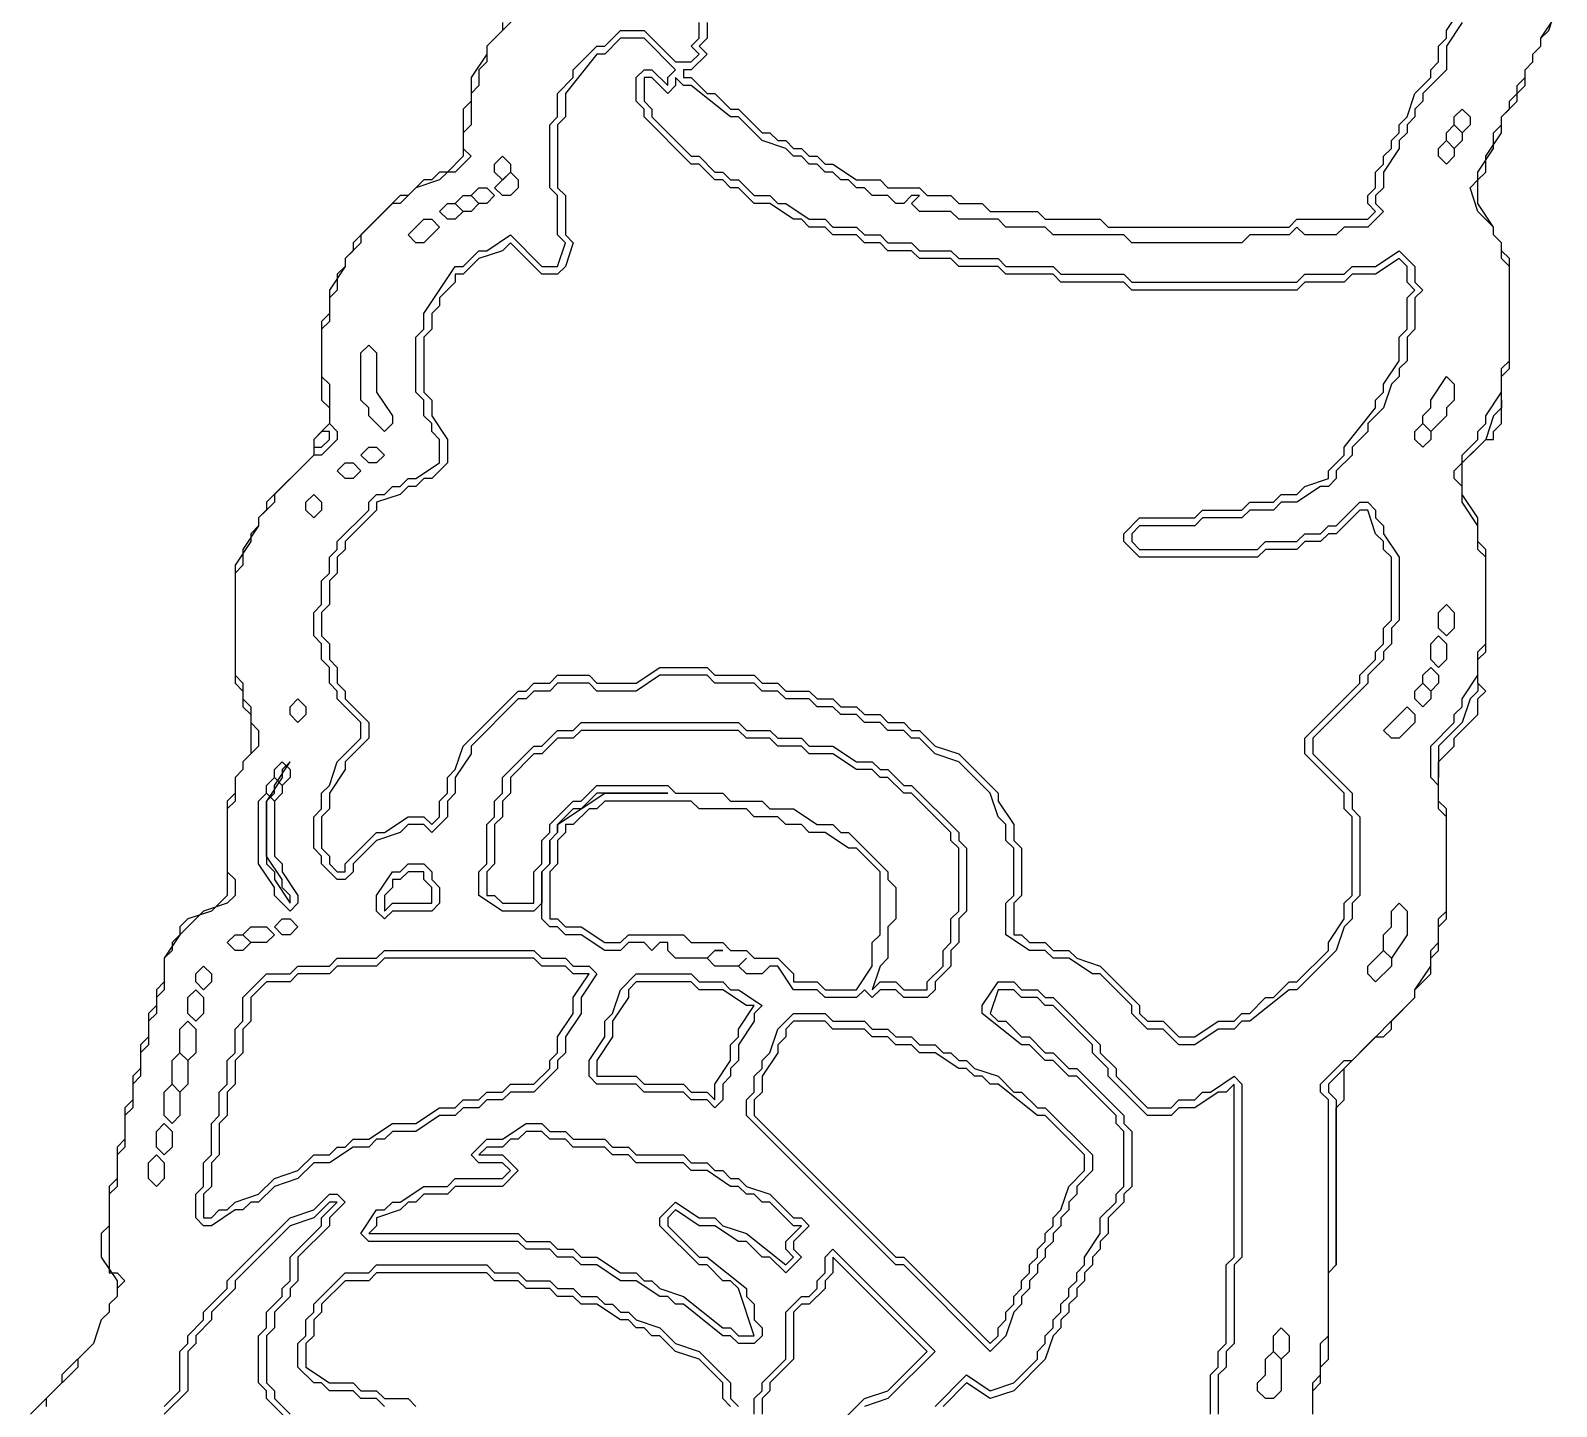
# Model space of a CAD drawing. Header units: millimetres. Extents: x 2 to 58.7, y 4.1 to 84.
# Drawn here: x 2.91 to 14.67, y 9.82 to 20.42 of the extents above; entities that cross this region are included whole.
import ezdxf

# ---------------------------------------------------------------- set-up
doc = ezdxf.new("R2010")
doc.units = ezdxf.units.MM
for name, color, linetype, true_color in [('CUT_OUTER', 1, 'Continuous', 0xa7a7a7), ('FILL_BLUE', 5, 'Continuous', 0x196fc6), ('FILL_SKIN', 2, 'Continuous', 0xfad3ab), ('FILL_WHITE', 3, 'Continuous', 0xf5f3f0), ('RAISED_METAL', 6, 'Continuous', 0xa7a7a7)]:
    doc.layers.add(name, color=color, linetype=linetype, true_color=true_color)

msp = doc.modelspace()

# ---------------------------------------------------------------- linework, layer by layer
at = {"layer": 'CUT_OUTER'}
for points in [[(12.787, 9.818), (12.787, 9.939), (12.847, 10), (12.847, 10.121), (12.908, 10.182), (12.908, 10.848), (12.968, 10.909), (12.968, 12.121), (13.029, 12.182), (13.029, 12.424), (13.271, 12.667), (13.332, 12.667), (13.393, 12.727), (13.393, 12.788), (13.574, 12.97), (13.574, 13.03), (13.696, 13.152), (13.696, 13.273), (13.756, 13.333), (13.756, 13.515), (13.817, 13.576), (13.817, 14.424), (13.756, 14.485), (13.756, 14.788), (13.877, 14.909), (13.877, 14.97), (14.059, 15.152), (14.059, 15.273), (14.12, 15.333), (14.059, 15.394), (14.059, 15.576), (14.12, 15.636), (14.12, 16.424), (14.059, 16.485), (14.059, 16.667), (13.938, 16.848), (13.938, 17.091), (14.12, 17.273), (14.18, 17.273), (14.18, 17.333), (14.241, 17.394), (14.241, 17.758), (14.302, 17.818), (14.302, 18.667), (14.241, 18.727), (14.241, 18.788), (14.18, 18.848), (14.18, 18.909), (14.059, 19.091), (14.059, 19.273), (14.12, 19.333), (14.12, 19.455), (14.241, 19.636), (14.241, 19.758), (14.362, 19.879), (14.362, 19.939), (14.423, 20), (14.423, 20.121), (14.483, 20.182), (14.483, 20.242), (14.544, 20.303), (14.544, 20.364), (14.605, 20.424), (14.665, 20.606)], [(6.545, 20.485), (6.545, 20.424), (6.424, 20.303), (6.424, 20.242), (6.303, 20.061), (6.303, 19.879), (6.242, 19.818), (6.242, 19.455), (6.121, 19.333), (6.06, 19.333), (6, 19.273), (5.939, 19.273), (5.818, 19.152), (5.757, 19.152), (5.394, 18.788), (5.394, 18.727), (5.333, 18.667), (5.333, 18.606), (5.212, 18.424), (5.212, 18.242), (5.151, 18.182), (5.151, 17.576), (5.212, 17.515), (5.212, 17.394), (5.091, 17.273), (5.091, 17.152), (4.727, 16.788), (4.727, 16.727), (4.666, 16.667), (4.666, 16.606), (4.606, 16.545), (4.606, 16.485), (4.485, 16.303), (4.485, 15.394), (4.545, 15.333), (4.545, 15.212), (4.606, 15.152), (4.606, 14.848), (4.545, 14.788), (4.545, 14.727), (4.485, 14.667), (4.485, 14.545), (4.424, 14.485), (4.424, 13.758), (4.303, 13.636), (4.121, 13.576), (4.06, 13.515), (4.06, 13.455), (3.939, 13.273), (3.939, 13.091), (3.879, 13.03), (3.879, 12.909), (3.818, 12.848), (3.818, 12.667), (3.757, 12.606), (3.757, 12.424), (3.697, 12.364), (3.697, 12.182), (3.636, 12.121), (3.636, 11.879), (3.576, 11.818), (3.576, 11.576), (3.515, 11.515), (3.515, 11.212), (3.454, 11.152), (3.454, 10.97), (3.576, 10.788), (3.576, 10.667), (3.515, 10.606), (3.515, 10.545), (3.454, 10.485), (3.394, 10.303), (3.151, 10.061), (3.151, 10), (2.909, 9.758)]]:
    msp.add_lwpolyline(points, dxfattribs=at)
at = {"layer": 'FILL_BLUE'}
msp.add_lwpolyline([(6.969, 14.182), (6.969, 14), (6.909, 13.939), (6.909, 13.576), (6.969, 13.576), (7.03, 13.515), (7.151, 13.515), (7.333, 13.394), (7.454, 13.394), (7.515, 13.455), (7.939, 13.455), (7.999, 13.394), (8.242, 13.394), (8.302, 13.333), (8.424, 13.333), (8.484, 13.273), (8.666, 13.273), (8.787, 13.152), (8.787, 13.091), (8.969, 13.091), (9.03, 13.03), (9.272, 13.03), (9.393, 13.212), (9.393, 13.394), (9.454, 13.455), (9.454, 13.939), (9.272, 14.121), (9.211, 14.121), (9.03, 14.242), (8.908, 14.242), (8.848, 14.303), (8.727, 14.303), (8.666, 14.364), (8.484, 14.364), (8.424, 14.424), (8.06, 14.424), (7.999, 14.485), (7.333, 14.485), (7.272, 14.424), (7.212, 14.424), (7.09, 14.303), (7.03, 14.303), (7.03, 14.242)], close=True, dxfattribs=at)
at = {"layer": 'FILL_SKIN'}
msp.add_lwpolyline([(8.121, 20.485), (8.121, 20.364), (8.06, 20.303), (8.121, 20.242), (7.999, 20.121), (7.939, 20.121), (7.939, 20.061), (7.999, 20.061), (8.121, 19.939), (8.181, 19.939), (8.302, 19.818), (8.363, 19.818), (8.545, 19.636), (8.605, 19.636), (8.666, 19.576), (8.727, 19.576), (8.787, 19.515), (8.848, 19.515), (8.908, 19.455), (8.969, 19.455), (9.03, 19.394), (9.09, 19.394), (9.272, 19.273), (9.454, 19.273), (9.514, 19.212), (9.757, 19.212), (9.817, 19.152), (9.999, 19.152), (10.06, 19.091), (10.241, 19.091), (10.302, 19.03), (10.666, 19.03), (10.726, 18.97), (11.15, 18.97), (11.211, 18.909), (12.605, 18.909), (12.665, 18.97), (13.211, 18.97), (13.271, 19.03), (13.211, 19.091), (13.211, 19.152), (13.271, 19.212), (13.271, 19.333), (13.332, 19.394), (13.332, 19.455), (13.393, 19.515), (13.393, 19.576), (13.453, 19.636), (13.453, 19.697), (13.514, 19.758), (13.574, 19.939), (13.696, 20.061), (13.696, 20.121), (13.756, 20.182), (13.756, 20.303), (13.817, 20.364), (13.817, 20.424), (13.938, 20.606)], dxfattribs=at)
at = {"layer": 'FILL_WHITE'}
for points in [[(7.272, 20.242), (7.03, 19.939), (7.03, 19.758), (6.969, 19.697), (6.969, 19.212), (7.03, 19.152), (7.03, 18.848), (7.09, 18.788), (7.03, 18.606), (6.969, 18.545), (6.848, 18.545), (6.606, 18.788), (6.545, 18.727), (6.363, 18.667), (6.242, 18.545), (6.181, 18.545), (6.181, 18.485), (6.06, 18.364), (6.06, 18.303), (6, 18.242), (6, 18.121), (5.939, 18.061), (5.939, 17.636), (6, 17.576), (6, 17.455), (6.121, 17.273), (6.121, 17.091), (6, 16.97), (5.939, 16.97), (5.878, 16.909), (5.818, 16.909), (5.757, 16.848), (5.575, 16.788), (5.575, 16.727), (5.333, 16.485), (5.333, 16.424), (5.272, 16.364), (5.272, 16.242), (5.212, 16.182), (5.212, 16), (5.151, 15.939), (5.151, 15.758), (5.212, 15.697), (5.212, 15.576), (5.272, 15.515), (5.272, 15.394), (5.333, 15.333), (5.333, 15.273), (5.515, 15.091), (5.515, 14.97), (5.333, 14.788), (5.333, 14.727), (5.212, 14.545), (5.212, 14.424), (5.151, 14.364), (5.151, 14.121), (5.212, 14.061), (5.212, 14), (5.272, 13.939), (5.333, 13.939), (5.333, 14), (5.575, 14.242), (5.636, 14.242), (5.818, 14.364), (5.939, 14.364), (6, 14.303), (6.06, 14.364), (6.06, 14.485), (6.121, 14.545), (6.121, 14.667), (6.181, 14.727), (6.242, 14.909), (6.666, 15.333), (6.727, 15.333), (6.787, 15.394), (6.909, 15.394), (6.969, 15.455), (7.212, 15.455), (7.272, 15.394), (7.575, 15.394), (7.757, 15.515), (8.121, 15.515), (8.181, 15.455), (8.484, 15.455), (8.545, 15.394), (8.666, 15.394), (8.727, 15.333), (8.908, 15.333), (8.969, 15.273), (9.09, 15.273), (9.151, 15.212), (9.272, 15.212), (9.333, 15.152), (9.454, 15.152), (9.514, 15.091), (9.636, 15.091), (9.696, 15.03), (9.757, 15.03), (9.878, 14.909), (10.06, 14.848), (10.363, 14.545), (10.363, 14.485), (10.484, 14.303), (10.484, 14.182), (10.544, 14.121), (10.544, 13.758), (10.484, 13.697), (10.484, 13.455), (10.544, 13.455), (10.605, 13.394), (10.726, 13.394), (10.787, 13.333), (10.908, 13.333), (10.969, 13.273), (11.15, 13.212), (11.453, 12.909), (11.453, 12.848), (11.514, 12.788), (11.635, 12.788), (11.756, 12.667), (11.878, 12.667), (12.059, 12.788), (12.181, 12.788), (12.241, 12.848), (12.302, 12.848), (12.423, 12.97), (12.484, 12.97), (12.605, 13.091), (12.665, 13.091), (12.908, 13.333), (12.908, 13.394), (13.029, 13.576), (13.029, 13.697), (13.09, 13.758), (13.09, 14.364), (13.029, 14.424), (13.029, 14.545), (12.726, 14.848), (12.726, 14.97), (13.15, 15.394), (13.15, 15.455), (13.271, 15.576), (13.271, 15.636), (13.332, 15.697), (13.332, 15.818), (13.393, 15.879), (13.393, 16.364), (13.332, 16.424), (13.332, 16.485), (13.271, 16.545), (13.211, 16.727), (13.15, 16.727), (12.968, 16.545), (12.908, 16.545), (12.847, 16.485), (12.726, 16.485), (12.665, 16.424), (12.423, 16.424), (12.362, 16.364), (11.453, 16.364), (11.332, 16.485), (11.332, 16.545), (11.453, 16.667), (11.878, 16.667), (11.938, 16.727), (12.241, 16.727), (12.302, 16.788), (12.484, 16.788), (12.544, 16.848), (12.665, 16.848), (12.726, 16.909), (12.908, 16.97), (12.908, 17.03), (13.029, 17.152), (13.029, 17.212), (13.271, 17.515), (13.271, 17.576), (13.332, 17.636), (13.332, 17.697), (13.453, 17.879), (13.453, 18.061), (13.514, 18.121), (13.514, 18.364), (13.574, 18.424), (13.514, 18.485), (13.514, 18.606), (13.453, 18.667), (13.271, 18.545), (13.09, 18.545), (13.029, 18.485), (12.726, 18.485), (12.665, 18.424), (11.393, 18.424), (11.332, 18.485), (10.847, 18.485), (10.787, 18.545), (10.423, 18.545), (10.363, 18.606), (10.06, 18.606), (9.999, 18.667), (9.757, 18.667), (9.696, 18.727), (9.514, 18.727), (9.454, 18.788), (9.333, 18.788), (9.272, 18.848), (9.09, 18.848), (9.03, 18.909), (8.908, 18.909), (8.848, 18.97), (8.787, 18.97), (8.605, 19.091), (8.484, 19.091), (8.363, 19.212), (8.302, 19.212), (8.242, 19.273), (8.181, 19.273), (8.06, 19.394), (7.999, 19.394), (7.636, 19.758), (7.636, 19.818), (7.575, 19.879), (7.575, 20.061), (7.636, 20.121), (7.696, 20.121), (7.818, 20), (7.818, 20.061), (7.878, 20.121), (7.636, 20.364), (7.454, 20.364), (7.333, 20.242)], [(14.241, 17.576), (14.241, 17.515), (14.18, 17.455), (14.12, 17.273), (13.999, 17.152), (14.12, 17.273), (14.18, 17.273), (14.18, 17.333), (14.241, 17.394)], [(5.212, 17.333), (5.151, 17.333), (5.091, 17.273), (5.091, 17.212), (5.151, 17.212), (5.212, 17.273)], [(14.059, 15.394), (14.059, 15.333), (13.999, 15.273), (13.938, 15.091), (13.756, 14.909), (13.756, 14.667), (13.756, 14.788), (13.877, 14.909), (13.877, 14.97), (14.059, 15.152), (14.059, 15.273), (14.12, 15.333)], [(6.606, 14.667), (6.606, 14.545), (6.545, 14.485), (6.545, 14.364), (6.484, 14.303), (6.484, 14), (6.424, 13.939), (6.424, 13.758), (6.484, 13.758), (6.545, 13.697), (6.787, 13.697), (6.787, 13.939), (6.848, 14), (6.848, 14.182), (6.909, 14.242), (6.909, 14.303), (7.09, 14.485), (7.151, 14.485), (7.272, 14.606), (7.818, 14.606), (7.878, 14.545), (8.242, 14.545), (8.302, 14.485), (8.545, 14.485), (8.605, 14.424), (8.787, 14.424), (8.969, 14.303), (9.09, 14.303), (9.151, 14.242), (9.211, 14.242), (9.514, 13.939), (9.514, 13.879), (9.575, 13.818), (9.575, 13.576), (9.514, 13.515), (9.514, 13.273), (9.454, 13.212), (9.393, 13.03), (9.454, 13.091), (9.575, 13.091), (9.636, 13.03), (9.817, 13.03), (9.817, 13.091), (9.939, 13.212), (9.939, 13.333), (9.999, 13.394), (9.999, 13.576), (10.06, 13.636), (10.06, 14.121), (9.999, 14.182), (9.999, 14.242), (9.696, 14.545), (9.636, 14.545), (9.514, 14.667), (9.454, 14.667), (9.393, 14.727), (9.272, 14.727), (9.09, 14.848), (8.908, 14.848), (8.848, 14.909), (8.666, 14.909), (8.605, 14.97), (8.424, 14.97), (8.363, 15.03), (7.151, 15.03), (7.09, 14.97), (6.969, 14.97), (6.848, 14.848), (6.787, 14.848)], [(4.909, 14.788), (4.848, 14.727), (4.848, 14.667), (4.727, 14.485), (4.727, 14), (4.788, 13.939), (4.788, 13.879), (4.909, 13.697), (4.909, 13.758), (4.848, 13.818), (4.848, 13.879), (4.727, 14.061), (4.727, 14.485), (4.788, 14.545), (4.788, 14.606)], [(5.939, 13.939), (5.818, 13.939), (5.757, 13.879), (5.697, 13.879), (5.697, 13.818), (5.636, 13.758), (5.636, 13.636), (5.697, 13.697), (6, 13.697), (6, 13.818), (5.939, 13.879)], [(7.212, 13.152), (7.09, 13.152), (7.03, 13.212), (6.848, 13.212), (6.787, 13.273), (5.636, 13.273), (5.575, 13.212), (5.272, 13.212), (5.212, 13.152), (4.969, 13.152), (4.909, 13.091), (4.727, 13.091), (4.606, 12.97), (4.606, 12.788), (4.545, 12.727), (4.545, 12.545), (4.485, 12.485), (4.485, 12.303), (4.424, 12.242), (4.424, 12.061), (4.363, 12), (4.363, 11.758), (4.303, 11.697), (4.303, 11.515), (4.242, 11.455), (4.242, 11.273), (4.303, 11.273), (4.363, 11.333), (4.424, 11.333), (4.485, 11.394), (4.666, 11.455), (4.788, 11.576), (4.969, 11.636), (5.091, 11.758), (5.212, 11.758), (5.272, 11.818), (5.333, 11.818), (5.394, 11.879), (5.515, 11.879), (5.697, 12), (5.878, 12), (6.06, 12.121), (6.181, 12.121), (6.242, 12.182), (6.363, 12.182), (6.424, 12.242), (6.545, 12.242), (6.606, 12.303), (6.787, 12.303), (6.909, 12.424), (6.909, 12.485), (6.969, 12.545), (6.969, 12.667), (7.09, 12.848), (7.09, 12.97)], [(7.575, 13.091), (7.515, 13.03), (7.515, 12.97), (7.393, 12.788), (7.393, 12.667), (7.272, 12.485), (7.272, 12.364), (7.575, 12.364), (7.636, 12.303), (7.939, 12.303), (7.999, 12.242), (8.121, 12.242), (8.181, 12.182), (8.181, 12.303), (8.302, 12.485), (8.302, 12.606), (8.363, 12.667), (8.363, 12.727), (8.484, 12.909), (8.424, 12.909), (8.242, 13.03), (8.06, 13.03), (7.999, 13.091)], [(8.787, 12.788), (8.727, 12.727), (8.727, 12.667), (8.666, 12.606), (8.666, 12.545), (8.545, 12.364), (8.545, 12.242), (8.484, 12.182), (8.484, 12.061), (9.575, 10.97), (9.636, 10.97), (10.302, 10.303), (10.363, 10.364), (10.363, 10.424), (10.423, 10.485), (10.423, 10.545), (10.484, 10.606), (10.484, 10.667), (10.544, 10.727), (10.544, 10.788), (10.605, 10.848), (10.605, 10.909), (10.666, 10.97), (10.666, 11.03), (10.726, 11.091), (10.726, 11.152), (10.787, 11.212), (10.787, 11.273), (10.847, 11.333), (10.908, 11.515), (11.029, 11.636), (11.029, 11.758), (10.726, 12.061), (10.666, 12.061), (10.363, 12.303), (10.302, 12.303), (10.241, 12.364), (10.181, 12.364), (10.12, 12.424), (10.06, 12.424), (9.878, 12.545), (9.757, 12.545), (9.696, 12.606), (9.575, 12.606), (9.514, 12.667), (9.393, 12.667), (9.333, 12.727), (9.09, 12.727), (9.03, 12.788)], [(13.029, 12.424), (12.908, 12.303), (12.908, 12.242), (12.968, 12.182), (12.968, 10.909), (12.968, 12.121), (13.029, 12.182)], [(5.515, 11.152), (6.666, 11.152), (6.727, 11.091), (6.909, 11.091), (6.969, 11.03), (7.09, 11.03), (7.151, 10.97), (7.272, 10.97), (7.454, 10.848), (7.575, 10.848), (7.636, 10.788), (7.696, 10.788), (7.757, 10.727), (7.939, 10.667), (8.242, 10.424), (8.302, 10.424), (8.363, 10.364), (8.484, 10.364), (8.363, 10.727), (8.302, 10.788), (8.242, 10.788), (8.121, 10.909), (8.06, 10.909), (7.757, 11.212), (7.757, 11.273), (7.878, 11.394), (8.06, 11.273), (8.181, 11.273), (8.242, 11.212), (8.424, 11.152), (8.727, 10.909), (8.787, 10.97), (8.727, 11.03), (8.727, 11.091), (8.848, 11.212), (8.787, 11.212), (8.605, 11.394), (8.545, 11.394), (8.484, 11.455), (8.424, 11.455), (8.363, 11.515), (8.302, 11.515), (8.121, 11.636), (7.999, 11.636), (7.939, 11.697), (7.575, 11.697), (7.515, 11.758), (7.393, 11.758), (7.333, 11.818), (7.09, 11.818), (7.03, 11.879), (6.909, 11.879), (6.848, 11.939), (6.727, 11.939), (6.666, 11.879), (6.606, 11.879), (6.545, 11.818), (6.424, 11.818), (6.363, 11.758), (6.545, 11.758), (6.666, 11.636), (6.545, 11.515), (6.181, 11.515), (6.121, 11.455), (5.939, 11.455), (5.878, 11.394), (5.818, 11.394), (5.757, 11.333), (5.575, 11.273), (5.575, 11.212)]]:
    msp.add_lwpolyline(points, close=True, dxfattribs=at)
for points in [[(11.999, 9.758), (11.999, 10.061), (12.059, 10.121), (12.059, 10.242), (12.12, 10.303), (12.12, 10.909), (12.181, 10.97), (12.181, 12.303), (12.12, 12.242), (12.059, 12.242), (11.878, 12.121), (11.756, 12.121), (11.696, 12.061), (11.514, 12.061), (11.211, 12.364), (11.211, 12.424), (11.09, 12.545), (11.09, 12.606), (10.787, 12.909), (10.726, 12.909), (10.666, 12.97), (10.544, 12.97), (10.484, 13.03), (10.363, 13.03), (10.302, 12.848), (10.363, 12.788), (10.423, 12.788), (10.544, 12.667), (10.605, 12.667), (10.726, 12.545), (10.787, 12.545), (10.908, 12.424), (10.969, 12.424), (11.332, 12.061), (11.332, 12), (11.393, 11.939), (11.393, 11.515), (11.332, 11.455), (11.332, 11.394), (11.211, 11.273), (11.211, 11.152), (11.15, 11.091), (11.15, 11.03), (11.09, 10.97), (11.09, 10.909), (11.029, 10.848), (11.029, 10.788), (10.969, 10.727), (10.969, 10.667), (10.908, 10.606), (10.908, 10.545), (10.847, 10.485), (10.847, 10.424), (10.787, 10.364), (10.726, 10.182), (10.484, 9.939), (10.302, 9.879), (10.12, 10), (9.939, 9.818)], [(4.909, 9.697), (4.727, 9.879), (4.727, 9.939), (4.666, 10), (4.666, 10.364), (4.727, 10.424), (4.727, 10.545), (4.848, 10.667), (4.848, 10.727), (4.909, 10.788), (4.909, 10.97), (5.151, 11.212), (5.151, 11.273), (5.272, 11.394), (5.212, 11.394), (5.091, 11.273), (4.909, 11.212), (4.485, 10.788), (4.485, 10.727), (4.303, 10.545), (4.303, 10.485), (4.182, 10.364), (4.182, 10.303), (4.121, 10.242), (4.121, 9.939), (3.939, 9.758)], [(9.151, 9.697), (9.333, 9.879), (9.514, 9.939), (9.817, 10.242), (9.09, 10.97), (9.09, 10.848), (9.03, 10.788), (9.03, 10.727), (8.908, 10.606), (8.848, 10.606), (8.787, 10.545), (8.787, 10.182), (8.605, 10), (8.605, 9.939), (8.545, 9.879), (8.545, 9.758)], [(8.302, 9.818), (8.242, 9.879), (8.242, 10), (8.06, 10.182), (7.878, 10.242), (7.757, 10.364), (7.696, 10.364), (7.636, 10.424), (7.575, 10.424), (7.515, 10.485), (7.454, 10.485), (7.272, 10.606), (7.151, 10.606), (7.09, 10.667), (6.969, 10.667), (6.909, 10.727), (6.727, 10.727), (6.666, 10.788), (6.484, 10.788), (6.424, 10.848), (5.575, 10.848), (5.515, 10.788), (5.333, 10.788), (5.151, 10.606), (5.151, 10.545), (5.091, 10.485), (5.091, 10.364), (5.03, 10.303), (5.03, 10.121), (5.212, 10), (5.394, 10), (5.454, 9.939), (5.575, 9.939), (5.636, 9.879), (5.818, 9.879), (5.878, 9.818)]]:
    msp.add_lwpolyline(points, dxfattribs=at)
at = {"layer": 'RAISED_METAL'}
for points in [[(6.666, 20.545), (6.424, 20.303), (6.424, 20.182), (6.363, 20.121), (6.363, 20), (6.303, 19.939), (6.303, 19.697), (6.242, 19.636), (6.242, 19.515), (6.303, 19.455), (6.181, 19.333), (6.121, 19.333), (6.06, 19.273), (5.878, 19.212), (5.757, 19.091), (5.697, 19.091), (5.454, 18.848), (5.454, 18.788), (5.333, 18.667), (5.333, 18.606), (5.272, 18.545), (5.272, 18.424), (5.212, 18.364), (5.212, 18.182), (5.151, 18.121), (5.151, 17.758), (5.212, 17.697), (5.212, 17.394), (5.272, 17.333), (5.272, 17.273), (5.151, 17.152), (5.091, 17.152), (4.788, 16.848), (4.788, 16.788), (4.666, 16.667), (4.666, 16.606), (4.545, 16.424), (4.545, 16.303), (4.485, 16.242), (4.485, 15.455), (4.545, 15.394), (4.545, 15.273), (4.606, 15.212), (4.606, 15.091), (4.666, 15.03), (4.666, 14.909), (4.545, 14.788), (4.545, 14.727), (4.485, 14.667), (4.485, 14.485), (4.424, 14.424), (4.424, 13.939), (4.485, 13.879), (4.485, 13.758), (4.424, 13.697), (4.242, 13.636), (4, 13.394), (4, 13.333), (3.939, 13.273), (3.939, 13.03), (3.879, 12.97), (3.879, 12.848), (3.818, 12.788), (3.818, 12.606), (3.757, 12.545), (3.757, 12.364), (3.697, 12.303), (3.697, 12.121), (3.636, 12.061), (3.636, 11.818), (3.576, 11.758), (3.576, 11.515), (3.515, 11.455), (3.515, 10.848), (3.576, 10.848), (3.636, 10.788), (3.576, 10.727), (3.576, 10.667), (3.515, 10.606), (3.515, 10.545), (3.454, 10.485), (3.394, 10.303), (3.273, 10.182), (3.273, 10.121), (3.03, 9.879), (3.03, 9.818)], [(13.938, 20.485), (13.817, 20.303), (13.817, 20.121), (13.635, 19.939), (13.635, 19.879), (13.574, 19.818), (13.574, 19.758), (13.514, 19.697), (13.514, 19.636), (13.453, 19.576), (13.453, 19.515), (13.332, 19.333), (13.332, 19.212), (13.271, 19.152), (13.271, 19.091), (13.332, 19.03), (13.211, 18.909), (13.029, 18.909), (12.968, 18.848), (12.726, 18.848), (12.665, 18.909), (12.605, 18.848), (12.302, 18.848), (12.241, 18.788), (11.393, 18.788), (11.332, 18.848), (10.787, 18.848), (10.726, 18.909), (10.423, 18.909), (10.363, 18.97), (10.06, 18.97), (9.999, 19.03), (9.757, 19.03), (9.696, 19.091), (9.757, 19.152), (9.696, 19.152), (9.636, 19.091), (9.575, 19.091), (9.514, 19.152), (9.393, 19.152), (9.333, 19.212), (9.272, 19.212), (9.211, 19.273), (9.151, 19.273), (9.09, 19.333), (9.03, 19.333), (8.969, 19.394), (8.908, 19.394), (8.848, 19.455), (8.787, 19.455), (8.727, 19.515), (8.545, 19.576), (8.363, 19.758), (8.302, 19.758), (7.999, 20), (7.939, 20), (7.878, 20.061), (7.878, 20), (7.818, 19.939), (7.696, 20.061), (7.636, 20.061), (7.636, 19.879), (7.696, 19.818), (7.696, 19.758), (7.999, 19.455), (8.06, 19.455), (8.181, 19.333), (8.242, 19.333), (8.302, 19.273), (8.363, 19.273), (8.484, 19.152), (8.605, 19.152), (8.666, 19.091), (8.727, 19.091), (8.908, 18.97), (9.03, 18.97), (9.09, 18.909), (9.272, 18.909), (9.333, 18.848), (9.454, 18.848), (9.514, 18.788), (9.696, 18.788), (9.757, 18.727), (9.999, 18.727), (10.06, 18.667), (10.363, 18.667), (10.423, 18.606), (10.787, 18.606), (10.847, 18.545), (11.332, 18.545), (11.393, 18.485), (12.665, 18.485), (12.726, 18.545), (13.029, 18.545), (13.09, 18.606), (13.271, 18.606), (13.453, 18.727), (13.574, 18.606), (13.574, 18.485), (13.635, 18.424), (13.574, 18.364), (13.574, 18.121), (13.514, 18.061), (13.514, 17.879), (13.453, 17.818), (13.453, 17.758), (13.393, 17.697), (13.332, 17.515), (13.211, 17.394), (13.211, 17.333), (13.09, 17.212), (13.09, 17.152), (12.968, 17.03), (12.968, 16.97), (12.908, 16.909), (12.847, 16.909), (12.665, 16.788), (12.544, 16.788), (12.484, 16.727), (12.302, 16.727), (12.241, 16.667), (11.938, 16.667), (11.878, 16.606), (11.453, 16.606), (11.393, 16.545), (11.393, 16.485), (11.453, 16.424), (12.362, 16.424), (12.423, 16.485), (12.665, 16.485), (12.726, 16.545), (12.847, 16.545), (12.908, 16.606), (12.968, 16.606), (13.15, 16.788), (13.211, 16.788), (13.271, 16.727), (13.271, 16.667), (13.332, 16.606), (13.332, 16.545), (13.453, 16.364), (13.453, 15.879), (13.393, 15.818), (13.393, 15.697), (13.332, 15.636), (13.332, 15.576), (13.211, 15.455), (13.211, 15.394), (12.787, 14.97), (12.787, 14.848), (13.09, 14.545), (13.09, 14.424), (13.15, 14.364), (13.15, 13.758), (13.09, 13.697), (13.09, 13.576), (13.029, 13.515), (12.968, 13.333), (12.665, 13.03), (12.605, 13.03), (12.302, 12.788), (12.241, 12.788), (12.181, 12.727), (12.059, 12.727), (11.878, 12.606), (11.756, 12.606), (11.635, 12.727), (11.514, 12.727), (11.393, 12.848), (11.393, 12.909), (11.15, 13.152), (11.09, 13.152), (10.908, 13.273), (10.787, 13.273), (10.726, 13.333), (10.605, 13.333), (10.423, 13.455), (10.423, 13.697), (10.484, 13.758), (10.484, 14.121), (10.423, 14.182), (10.423, 14.303), (10.363, 14.364), (10.302, 14.545), (10.06, 14.788), (9.878, 14.848), (9.757, 14.97), (9.696, 14.97), (9.636, 15.03), (9.514, 15.03), (9.454, 15.091), (9.333, 15.091), (9.272, 15.152), (9.151, 15.152), (9.09, 15.212), (8.969, 15.212), (8.908, 15.273), (8.727, 15.273), (8.666, 15.333), (8.545, 15.333), (8.484, 15.394), (8.181, 15.394), (8.121, 15.455), (7.757, 15.455), (7.575, 15.333), (7.272, 15.333), (7.212, 15.394), (6.969, 15.394), (6.909, 15.333), (6.787, 15.333), (6.727, 15.273), (6.666, 15.273), (6.303, 14.909), (6.303, 14.848), (6.181, 14.667), (6.181, 14.545), (6.121, 14.485), (6.121, 14.364), (6, 14.242), (5.939, 14.303), (5.818, 14.303), (5.757, 14.242), (5.575, 14.182), (5.394, 14), (5.394, 13.939), (5.333, 13.879), (5.272, 13.879), (5.151, 14), (5.151, 14.061), (5.091, 14.121), (5.091, 14.364), (5.151, 14.424), (5.151, 14.545), (5.212, 14.606), (5.272, 14.788), (5.454, 14.97), (5.454, 15.091), (5.272, 15.273), (5.272, 15.333), (5.212, 15.394), (5.212, 15.515), (5.151, 15.576), (5.151, 15.697), (5.091, 15.758), (5.091, 15.939), (5.151, 16), (5.151, 16.182), (5.212, 16.242), (5.212, 16.364), (5.272, 16.424), (5.272, 16.485), (5.515, 16.727), (5.515, 16.788), (5.575, 16.848), (5.636, 16.848), (5.697, 16.909), (5.757, 16.909), (5.818, 16.97), (5.878, 16.97), (6.06, 17.091), (6.06, 17.273), (6, 17.333), (6, 17.394), (5.939, 17.455), (5.939, 17.576), (5.878, 17.636), (5.878, 18.061), (5.939, 18.121), (5.939, 18.242), (6.181, 18.606), (6.242, 18.606), (6.363, 18.727), (6.424, 18.727), (6.606, 18.848), (6.848, 18.606), (6.969, 18.606), (7.03, 18.788), (6.969, 18.848), (6.969, 19.152), (6.909, 19.212), (6.909, 19.697), (6.969, 19.758), (6.969, 19.939), (7.09, 20.061), (7.09, 20.121), (7.272, 20.303), (7.333, 20.303), (7.454, 20.424), (7.636, 20.424), (7.878, 20.182), (7.999, 20.182), (8.06, 20.242), (7.999, 20.303), (8.06, 20.364), (8.06, 20.485)], [(12.787, 9.758), (12.787, 10), (12.847, 10.061), (12.847, 10.303), (12.908, 10.364), (12.908, 12.182), (12.847, 12.242), (12.847, 12.303), (13.029, 12.485), (13.09, 12.485), (13.574, 12.97), (13.574, 13.03), (13.696, 13.212), (13.696, 13.333), (13.756, 13.394), (13.756, 13.576), (13.817, 13.636), (13.817, 14.364), (13.756, 14.424), (13.756, 14.606), (13.696, 14.667), (13.696, 14.909), (13.877, 15.091), (13.877, 15.152), (13.938, 15.212), (13.938, 15.273), (14.059, 15.455), (14.059, 15.636), (14.12, 15.697), (14.12, 16.364), (14.059, 16.424), (14.059, 16.606), (13.938, 16.788), (13.938, 16.909), (13.877, 16.97), (13.877, 17.03), (13.938, 17.091), (13.938, 17.152), (14.059, 17.273), (14.059, 17.333), (14.12, 17.394), (14.12, 17.455), (14.241, 17.636), (14.241, 17.818), (14.302, 17.879), (14.302, 18.606), (14.241, 18.667), (14.241, 18.788), (14.18, 18.848), (14.18, 18.909), (14.059, 19.03), (13.999, 19.212), (14.059, 19.273), (14.059, 19.333), (14.18, 19.515), (14.18, 19.636), (14.241, 19.697), (14.241, 19.758), (14.302, 19.818), (14.302, 19.879), (14.362, 19.939), (14.362, 20), (14.423, 20.061), (14.423, 20.121), (14.483, 20.182), (14.483, 20.242), (14.544, 20.303), (14.544, 20.364), (14.665, 20.545)], [(9.878, 9.818), (10.12, 10.061), (10.302, 9.939), (10.484, 10), (10.666, 10.182), (10.666, 10.242), (10.726, 10.303), (10.726, 10.364), (10.787, 10.424), (10.787, 10.485), (10.847, 10.545), (10.847, 10.606), (10.908, 10.667), (10.908, 10.727), (10.969, 10.788), (10.969, 10.848), (11.029, 10.909), (11.029, 10.97), (11.15, 11.152), (11.15, 11.273), (11.272, 11.394), (11.272, 11.455), (11.332, 11.515), (11.332, 11.939), (11.272, 12), (11.272, 12.061), (10.969, 12.364), (10.908, 12.364), (10.787, 12.485), (10.726, 12.485), (10.605, 12.606), (10.544, 12.606), (10.241, 12.848), (10.241, 12.909), (10.363, 13.091), (10.484, 13.091), (10.544, 13.03), (10.666, 13.03), (10.726, 12.97), (10.787, 12.97), (11.15, 12.606), (11.15, 12.545), (11.272, 12.424), (11.272, 12.364), (11.514, 12.121), (11.696, 12.121), (11.756, 12.182), (11.878, 12.182), (11.938, 12.242), (11.999, 12.242), (12.181, 12.364), (12.241, 12.303), (12.241, 10.97), (12.181, 10.909), (12.181, 10.303), (12.12, 10.242), (12.12, 10.121), (12.059, 10.061), (12.059, 9.758)], [(3.939, 9.818), (4.06, 9.939), (4.06, 10.242), (4.121, 10.303), (4.121, 10.364), (4.242, 10.485), (4.242, 10.545), (4.424, 10.727), (4.424, 10.788), (4.909, 11.273), (5.091, 11.333), (5.212, 11.455), (5.272, 11.455), (5.333, 11.394), (5.212, 11.273), (5.212, 11.212), (4.969, 10.97), (4.969, 10.788), (4.909, 10.727), (4.909, 10.667), (4.788, 10.545), (4.788, 10.424), (4.727, 10.364), (4.727, 10), (4.788, 9.939), (4.788, 9.879), (4.909, 9.758)], [(8.484, 9.758), (8.484, 9.879), (8.545, 9.939), (8.545, 10), (8.727, 10.182), (8.727, 10.545), (8.848, 10.667), (8.908, 10.667), (8.969, 10.727), (8.969, 10.788), (9.03, 10.848), (9.03, 10.97), (9.09, 11.03), (9.878, 10.242), (9.514, 9.879), (9.333, 9.818)], [(5.636, 9.818), (5.575, 9.879), (5.454, 9.879), (5.394, 9.939), (5.212, 9.939), (5.151, 10), (5.091, 10), (4.969, 10.121), (4.969, 10.303), (5.03, 10.364), (5.03, 10.485), (5.091, 10.545), (5.091, 10.606), (5.333, 10.848), (5.515, 10.848), (5.575, 10.909), (6.424, 10.909), (6.484, 10.848), (6.666, 10.848), (6.727, 10.788), (6.909, 10.788), (6.969, 10.727), (7.09, 10.727), (7.151, 10.667), (7.272, 10.667), (7.333, 10.606), (7.393, 10.606), (7.454, 10.545), (7.515, 10.545), (7.575, 10.485), (7.757, 10.424), (7.878, 10.303), (8.06, 10.242), (8.302, 10), (8.302, 9.879), (8.363, 9.818)]]:
    msp.add_lwpolyline(points, dxfattribs=at)
for points in [[(13.877, 19.758), (13.938, 19.818), (13.999, 19.758), (13.999, 19.697), (13.938, 19.636), (13.877, 19.697)], [(13.817, 19.636), (13.877, 19.697), (13.938, 19.636), (13.938, 19.576), (13.877, 19.515), (13.817, 19.576)], [(13.756, 19.515), (13.817, 19.576), (13.877, 19.515), (13.877, 19.455), (13.817, 19.394), (13.756, 19.455)], [(6.484, 19.394), (6.545, 19.455), (6.606, 19.394), (6.606, 19.333), (6.545, 19.273), (6.484, 19.333)], [(6.484, 19.212), (6.606, 19.333), (6.666, 19.273), (6.666, 19.212), (6.606, 19.152), (6.545, 19.152)], [(6.303, 19.152), (6.363, 19.212), (6.424, 19.212), (6.484, 19.152), (6.424, 19.091), (6.363, 19.091)], [(6.06, 19.03), (6.121, 19.091), (6.181, 19.091), (6.242, 19.03), (6.181, 18.97), (6.121, 18.97)], [(6.181, 19.091), (6.242, 19.152), (6.303, 19.152), (6.363, 19.091), (6.303, 19.03), (6.242, 19.03)], [(5.818, 18.848), (5.939, 18.97), (6, 18.97), (6.06, 18.909), (5.939, 18.788), (5.878, 18.788)], [(5.515, 18), (5.575, 17.939), (5.575, 17.636), (5.697, 17.455), (5.697, 17.394), (5.636, 17.333), (5.515, 17.455), (5.515, 17.515), (5.454, 17.576), (5.454, 17.939)], [(13.817, 17.758), (13.877, 17.697), (13.877, 17.576), (13.817, 17.515), (13.817, 17.455), (13.696, 17.333), (13.635, 17.394), (13.635, 17.455), (13.696, 17.515), (13.696, 17.576)], [(13.574, 17.333), (13.635, 17.394), (13.696, 17.333), (13.696, 17.273), (13.635, 17.212), (13.574, 17.273)], [(5.454, 17.152), (5.515, 17.212), (5.575, 17.212), (5.636, 17.152), (5.575, 17.091), (5.515, 17.091)], [(5.272, 17.03), (5.333, 17.091), (5.394, 17.091), (5.454, 17.03), (5.394, 16.97), (5.333, 16.97)], [(5.03, 16.788), (5.091, 16.848), (5.151, 16.788), (5.151, 16.727), (5.091, 16.667), (5.03, 16.727)], [(13.817, 16), (13.877, 15.939), (13.877, 15.818), (13.817, 15.758), (13.756, 15.818), (13.756, 15.939)], [(13.756, 15.758), (13.817, 15.697), (13.817, 15.576), (13.756, 15.515), (13.696, 15.576), (13.696, 15.697)], [(13.635, 15.455), (13.696, 15.515), (13.756, 15.455), (13.756, 15.394), (13.696, 15.333), (13.635, 15.394)], [(13.574, 15.333), (13.635, 15.394), (13.696, 15.333), (13.696, 15.273), (13.635, 15.212), (13.574, 15.273)], [(4.909, 15.212), (4.969, 15.273), (5.03, 15.212), (5.03, 15.152), (4.969, 15.091), (4.909, 15.152)], [(13.514, 15.212), (13.574, 15.152), (13.574, 15.091), (13.453, 14.97), (13.393, 14.97), (13.332, 15.03)], [(6.545, 14.667), (6.787, 14.909), (6.848, 14.909), (6.969, 15.03), (7.09, 15.03), (7.151, 15.091), (8.363, 15.091), (8.424, 15.03), (8.605, 15.03), (8.666, 14.97), (8.848, 14.97), (8.908, 14.909), (9.09, 14.909), (9.272, 14.788), (9.393, 14.788), (9.454, 14.727), (9.514, 14.727), (9.636, 14.606), (9.696, 14.606), (10.06, 14.242), (10.06, 14.182), (10.12, 14.121), (10.12, 13.636), (10.06, 13.576), (10.06, 13.394), (9.999, 13.333), (9.999, 13.212), (9.878, 13.091), (9.878, 13.03), (9.817, 12.97), (9.636, 12.97), (9.575, 13.03), (9.454, 13.03), (9.393, 12.97), (9.333, 13.03), (9.272, 12.97), (9.03, 12.97), (8.969, 13.03), (8.787, 13.03), (8.666, 13.212), (8.605, 13.212), (8.545, 13.152), (8.424, 13.152), (8.363, 13.212), (8.424, 13.273), (8.363, 13.212), (8.181, 13.212), (8.121, 13.273), (8.181, 13.333), (8.242, 13.333), (8.181, 13.333), (8.121, 13.273), (7.878, 13.273), (7.818, 13.333), (7.818, 13.394), (7.757, 13.394), (7.696, 13.333), (7.636, 13.394), (7.515, 13.394), (7.454, 13.333), (7.333, 13.333), (7.151, 13.455), (7.03, 13.455), (6.969, 13.515), (6.909, 13.515), (6.848, 13.576), (6.848, 13.939), (6.909, 14), (6.909, 14.182), (6.969, 14.242), (6.969, 14.303), (7.333, 14.545), (7.818, 14.545), (7.272, 14.545), (7.151, 14.424), (7.09, 14.424), (6.969, 14.303), (6.969, 14.242), (6.909, 14.182), (6.909, 14), (6.848, 13.939), (6.848, 13.697), (6.787, 13.636), (6.545, 13.636), (6.363, 13.758), (6.363, 13.939), (6.424, 14), (6.424, 14.303), (6.484, 14.364), (6.484, 14.485), (6.545, 14.545)], [(4.788, 14.727), (4.848, 14.788), (4.909, 14.727), (4.909, 14.667), (4.848, 14.606), (4.788, 14.667)], [(4.727, 14.606), (4.788, 14.667), (4.848, 14.606), (4.848, 14.545), (4.788, 14.485), (4.727, 14.545)], [(4.727, 14.545), (4.788, 14.485), (4.788, 14.061), (4.848, 14), (4.848, 13.939), (4.969, 13.758), (4.969, 13.697), (4.909, 13.636), (4.788, 13.758), (4.788, 13.818), (4.666, 14), (4.666, 14.485)], [(5.575, 13.636), (5.575, 13.758), (5.697, 13.939), (5.757, 13.939), (5.818, 14), (5.939, 14), (6, 13.939), (6, 13.879), (6.06, 13.818), (6.06, 13.697), (6, 13.636), (5.697, 13.636), (5.636, 13.576)], [(13.453, 13.697), (13.514, 13.636), (13.514, 13.455), (13.393, 13.273), (13.332, 13.333), (13.332, 13.455), (13.393, 13.515), (13.393, 13.636)], [(4.788, 13.515), (4.848, 13.576), (4.909, 13.576), (4.969, 13.515), (4.909, 13.455), (4.848, 13.455)], [(4.424, 13.394), (4.485, 13.455), (4.545, 13.455), (4.606, 13.394), (4.545, 13.333), (4.485, 13.333)], [(4.545, 13.455), (4.606, 13.515), (4.727, 13.515), (4.788, 13.455), (4.727, 13.394), (4.606, 13.394)], [(7.272, 13.152), (7.151, 12.97), (7.151, 12.848), (7.03, 12.667), (7.03, 12.545), (6.969, 12.485), (6.969, 12.424), (6.787, 12.242), (6.606, 12.242), (6.545, 12.182), (6.424, 12.182), (6.363, 12.121), (6.242, 12.121), (6.181, 12.061), (6.06, 12.061), (5.878, 11.939), (5.697, 11.939), (5.636, 11.879), (5.575, 11.879), (5.515, 11.818), (5.394, 11.818), (5.212, 11.697), (5.091, 11.697), (4.969, 11.576), (4.788, 11.515), (4.666, 11.394), (4.606, 11.394), (4.545, 11.333), (4.485, 11.333), (4.303, 11.212), (4.242, 11.212), (4.182, 11.273), (4.182, 11.455), (4.242, 11.515), (4.242, 11.697), (4.303, 11.758), (4.303, 12), (4.363, 12.061), (4.363, 12.242), (4.424, 12.303), (4.424, 12.485), (4.485, 12.545), (4.485, 12.727), (4.545, 12.788), (4.545, 12.97), (4.727, 13.152), (4.909, 13.152), (4.969, 13.212), (5.212, 13.212), (5.272, 13.273), (5.575, 13.273), (5.636, 13.333), (6.787, 13.333), (6.848, 13.273), (7.03, 13.273), (7.09, 13.212), (7.212, 13.212)], [(13.332, 13.333), (13.393, 13.273), (13.393, 13.212), (13.271, 13.091), (13.211, 13.152), (13.211, 13.212)], [(4.182, 13.152), (4.242, 13.212), (4.303, 13.152), (4.303, 13.091), (4.242, 13.03), (4.182, 13.091)], [(7.575, 13.152), (7.999, 13.152), (8.06, 13.091), (8.242, 13.091), (8.302, 13.03), (8.363, 13.03), (8.545, 12.909), (8.484, 12.848), (8.484, 12.788), (8.363, 12.606), (8.363, 12.485), (8.302, 12.424), (8.302, 12.364), (8.242, 12.303), (8.242, 12.182), (8.181, 12.121), (8.121, 12.182), (7.999, 12.182), (7.939, 12.242), (7.636, 12.242), (7.575, 12.303), (7.272, 12.303), (7.212, 12.364), (7.212, 12.485), (7.333, 12.667), (7.333, 12.788), (7.393, 12.848), (7.454, 13.03)], [(4.182, 13.03), (4.242, 12.97), (4.242, 12.848), (4.182, 12.788), (4.121, 12.848), (4.121, 12.97)], [(8.787, 12.848), (9.03, 12.848), (9.09, 12.788), (9.333, 12.788), (9.393, 12.727), (9.514, 12.727), (9.575, 12.667), (9.696, 12.667), (9.757, 12.606), (9.878, 12.606), (9.939, 12.545), (9.999, 12.545), (10.06, 12.485), (10.12, 12.485), (10.181, 12.424), (10.363, 12.364), (10.484, 12.242), (10.544, 12.242), (10.666, 12.121), (10.726, 12.121), (11.09, 11.758), (11.09, 11.636), (10.969, 11.515), (10.969, 11.455), (10.908, 11.394), (10.908, 11.333), (10.847, 11.273), (10.847, 11.212), (10.787, 11.152), (10.787, 11.091), (10.726, 11.03), (10.726, 10.97), (10.666, 10.909), (10.666, 10.848), (10.605, 10.788), (10.605, 10.727), (10.544, 10.667), (10.544, 10.606), (10.484, 10.545), (10.423, 10.364), (10.302, 10.242), (9.636, 10.909), (9.575, 10.909), (8.424, 12.061), (8.424, 12.182), (8.484, 12.242), (8.484, 12.364), (8.545, 12.424), (8.545, 12.485), (8.605, 12.545), (8.666, 12.727)], [(4.121, 12.788), (4.182, 12.727), (4.182, 12.545), (4.121, 12.485), (4.06, 12.545), (4.06, 12.727)], [(4.06, 12.545), (4.121, 12.485), (4.121, 12.303), (4.06, 12.242), (4, 12.303), (4, 12.485)], [(4, 12.303), (4.06, 12.242), (4.06, 12.061), (4, 12), (3.939, 12.061), (3.939, 12.242)], [(3.939, 12), (4, 11.939), (4, 11.818), (3.939, 11.758), (3.879, 11.818), (3.879, 11.939)], [(5.454, 11.152), (5.575, 11.333), (5.636, 11.333), (5.697, 11.394), (5.757, 11.394), (5.939, 11.515), (6.121, 11.515), (6.181, 11.576), (6.545, 11.576), (6.606, 11.636), (6.545, 11.697), (6.363, 11.697), (6.303, 11.758), (6.424, 11.879), (6.545, 11.879), (6.727, 12), (6.848, 12), (6.909, 11.939), (7.03, 11.939), (7.09, 11.879), (7.333, 11.879), (7.393, 11.818), (7.515, 11.818), (7.575, 11.758), (7.939, 11.758), (7.999, 11.697), (8.121, 11.697), (8.181, 11.636), (8.242, 11.636), (8.302, 11.576), (8.363, 11.576), (8.424, 11.515), (8.605, 11.455), (8.787, 11.273), (8.848, 11.273), (8.908, 11.212), (8.787, 11.091), (8.787, 11.03), (8.848, 10.97), (8.727, 10.848), (8.605, 10.97), (8.545, 10.97), (8.424, 11.091), (8.363, 11.091), (8.181, 11.212), (8.06, 11.212), (7.878, 11.333), (7.818, 11.273), (7.818, 11.212), (8.06, 10.97), (8.121, 10.97), (8.424, 10.727), (8.424, 10.667), (8.484, 10.606), (8.484, 10.485), (8.545, 10.424), (8.545, 10.364), (8.484, 10.303), (8.363, 10.303), (8.302, 10.364), (8.242, 10.364), (7.939, 10.606), (7.878, 10.606), (7.818, 10.667), (7.757, 10.667), (7.575, 10.788), (7.454, 10.788), (7.272, 10.909), (7.151, 10.909), (7.09, 10.97), (6.969, 10.97), (6.909, 11.03), (6.727, 11.03), (6.666, 11.091), (5.515, 11.091)], [(3.879, 11.758), (3.939, 11.697), (3.939, 11.576), (3.879, 11.515), (3.818, 11.576), (3.818, 11.697)], [(12.544, 10.424), (12.605, 10.364), (12.605, 10.242), (12.544, 10.182), (12.484, 10.242), (12.484, 10.364)], [(12.484, 10.242), (12.544, 10.182), (12.544, 9.939), (12.484, 9.879), (12.423, 9.879), (12.362, 9.939), (12.362, 10), (12.423, 10.061), (12.423, 10.182)]]:
    msp.add_lwpolyline(points, close=True, dxfattribs=at)

doc.saveas('drawing.dxf')
